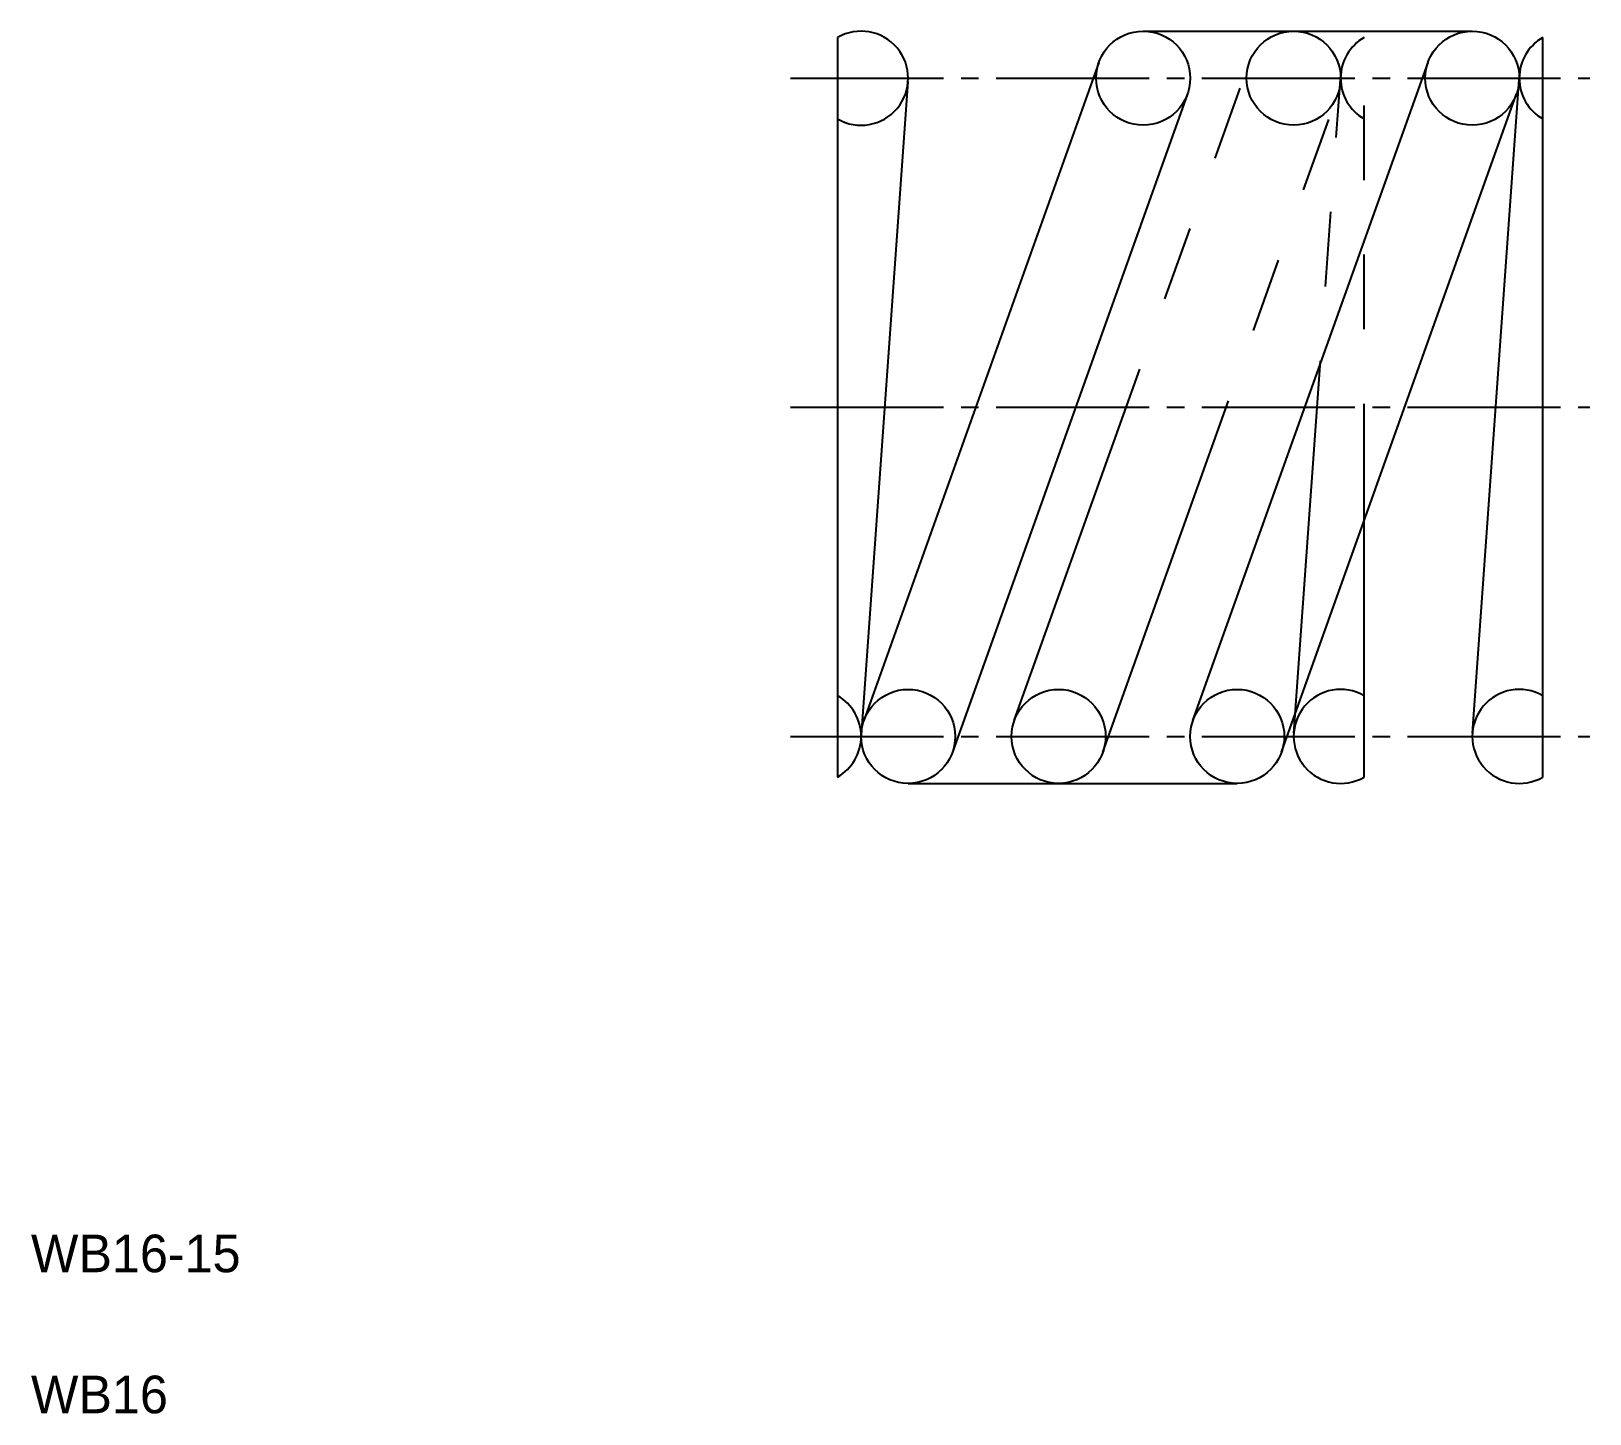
# Model space of a CAD drawing. Extents: x 2 to 35.2, y 2 to 31.4.
import ezdxf

# ---------------------------------------------------------------- set-up
doc = ezdxf.new("R2010")
doc.units = 0
doc.header["$LTSCALE"] = 0.25
doc.linetypes.add('CENTER', pattern=[17.5, 13, -1.5, 1.5, -1.5])
doc.linetypes.add('PHANTOM', pattern=[63.5, 31.75, -6.35, 6.35, -6.35, 6.35, -6.35])
doc.layers.get('0').update_dxf_attribs({"linetype": 'CONTINUOUS'})
doc.layers.add('CENTER', color=1, linetype='CENTER')

msp = doc.modelspace()

# ---------------------------------------------------------------- linework, layer by layer
for p, q in [((19.158, 31.264), (19.158, 15.532)), ((27.408, 31.398), (27.408, 31.398)), ((29.158, 31.398), (29.158, 31.398)), ((34.158, 15.532), (34.158, 31.264)), ((24.716, 30.734), (19.716, 16.734)), ((26.716, 16.734), (31.716, 30.734)), ((20.655, 30.327), (19.655, 16.327)), ((32.66, 16.469), (33.66, 30.469)), ((26.599, 30.062), (21.599, 16.062)), ((28.599, 16.062), (33.599, 30.062))]:
    msp.add_line(p, q)
at = {"color": 3, "linetype": 'PHANTOM'}
for p, q in [((25.658, 31.398), (32.658, 31.398)), ((30.358, 15.532), (30.358, 31.264)), ((22.916, 16.734), (27.916, 30.734)), ((28.86, 16.469), (29.86, 30.469)), ((24.799, 16.062), (29.799, 30.062)), ((20.658, 15.398), (27.658, 15.398))]:
    msp.add_line(p, q, dxfattribs=at)
for centre in [(25.658, 30.398), (32.658, 30.398), (20.658, 16.398), (27.658, 16.398)]:
    msp.add_circle(centre, 1)
for centre in [(28.858, 30.398), (23.858, 16.398)]:
    msp.add_circle(centre, 1, dxfattribs=at)
for centre, start, end in [((19.658, 30.398), 240, 120), ((34.658, 30.398), 120, 240), ((18.658, 16.398), 300, 60), ((33.658, 16.398), 60, 300)]:
    msp.add_arc(centre, 1, start, end)
for centre, start, end in [((30.858, 30.398), 120, 240), ((29.858, 16.398), 60, 300)]:
    msp.add_arc(centre, 1, start, end, dxfattribs=at)
at = {"layer": 'CENTER', "color": 1, "linetype": 'CENTER'}
for p, q in [((18.158, 30.398), (35.158, 30.398)), ((18.158, 23.398), (35.158, 23.398)), ((18.158, 16.398), (35.158, 16.398))]:
    msp.add_line(p, q, dxfattribs=at)

# ---------------------------------------------------------------- texts
for s, p in [('WB16-15', (2, 5)), ('WB16', (2, 2))]:
    msp.add_text(s, height=0.8).set_placement(p)

doc.saveas('drawing.dxf')
